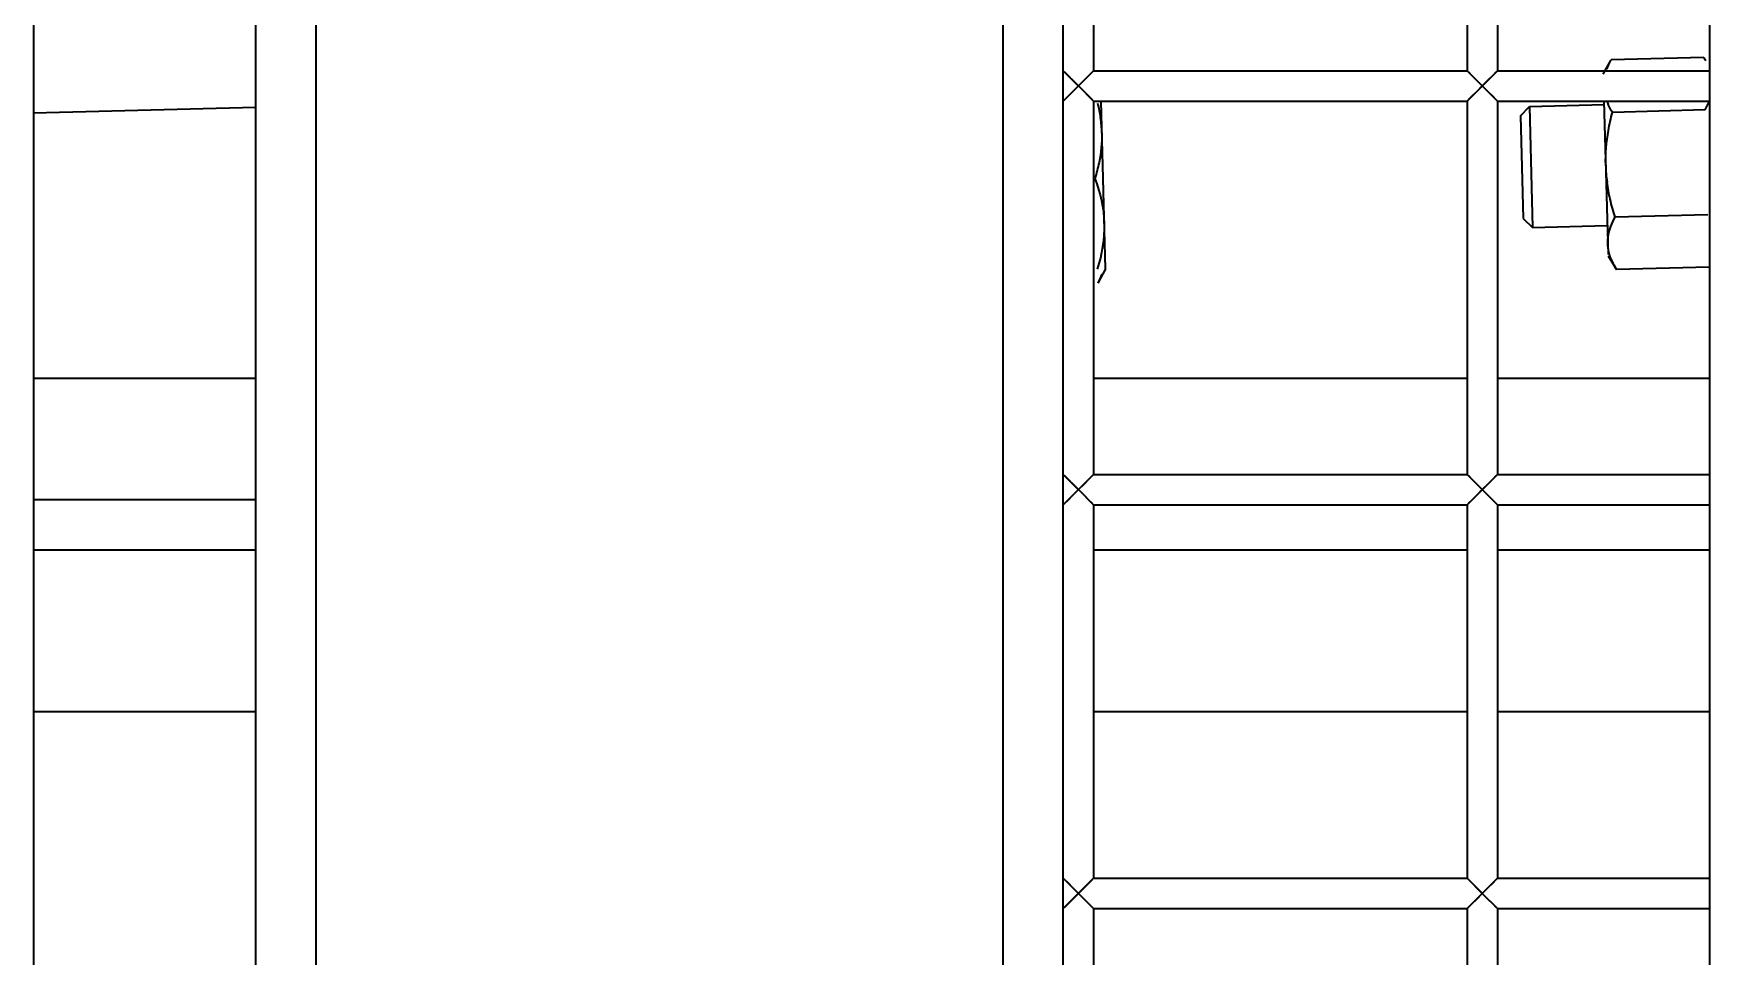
# Model space of a CAD drawing. Header units: millimetres. Extents: x 32496 to 166256, y 3504 to 23939.
# Drawn here: x 45612.1 to 45778.1, y 12902.3 to 12993.8 of the extents above; entities that cross this region are included whole.
import ezdxf

# ---------------------------------------------------------------- set-up
doc = ezdxf.new("R2010")
doc.units = ezdxf.units.MM
doc.layers.get('0').update_dxf_attribs({"lineweight": 35})

msp = doc.modelspace()

# ---------------------------------------------------------------- linework, layer by layer
at = {"linetype": 'Continuous'}
for p, q in [((45612.14, 13316.575), (45612.14, 10957.575)), ((45634.14, 13297.075), (45634.14, 10977.075)), ((45640.14, 10977.075), (45640.14, 13297.075)), ((45708.14, 13297.075), (45708.14, 10977.075)), ((45778.14, 13155.075), (45778.14, 12224.075)), ((45714.14, 12237.075), (45714.14, 13140.075)), ((45717.14, 13027.075), (45717.14, 12990.075)), ((45754.14, 13027.075), (45754.14, 12990.075)), ((45757.14, 13027.075), (45757.14, 12990.075)), ((45777.578, 12991.387), (45768.389, 12991.147)), ((45714.14, 12987.075), (45717.14, 12990.075)), ((45714.14, 12990.075), (45715.64, 12988.575)), ((45717.14, 12990.075), (45754.14, 12990.075)), ((45754.14, 12987.075), (45757.14, 12990.075)), ((45754.14, 12990.075), (45755.64, 12988.575)), ((45757.14, 12990.075), (45778.14, 12990.075)), ((45767.622, 12989.734), (45768.389, 12991.147)), ((45717.14, 12987.075), (45715.64, 12988.575)), ((45757.14, 12987.075), (45755.64, 12988.575)), ((45634.14, 12986.433), (45612.14, 12985.857)), ((45717.14, 12987.075), (45717.14, 12950.075)), ((45717.14, 12987.075), (45754.14, 12987.075)), ((45718.31, 12970.436), (45717.875, 12987.075)), ((45754.14, 12987.075), (45754.14, 12950.075)), ((45757.14, 12987.075), (45757.14, 12950.075)), ((45757.14, 12987.075), (45778.14, 12987.075)), ((45759.427, 12985.618), (45760.303, 12986.541)), ((45760.303, 12986.541), (45767.701, 12986.735)), ((45760.303, 12986.541), (45760.617, 12974.545)), ((45767.692, 12987.075), (45768.09, 12971.877)), ((45777.714, 12986.193), (45768.525, 12985.952)), ((45759.427, 12985.618), (45759.694, 12975.421)), ((45759.694, 12975.421), (45760.617, 12974.545)), ((45760.617, 12974.545), (45768.015, 12974.739)), ((45777.986, 12975.804), (45768.797, 12975.564)), ((45768.093, 12971.74), (45768.933, 12970.369)), ((45718.31, 12970.436), (45717.543, 12969.024)), ((45778.122, 12970.61), (45768.933, 12970.369)), ((45634.14, 12959.575), (45612.14, 12959.575)), ((45754.14, 12959.575), (45717.14, 12959.575)), ((45778.14, 12959.575), (45757.14, 12959.575)), ((45714.14, 12947.075), (45717.14, 12950.075)), ((45714.14, 12950.075), (45715.64, 12948.575)), ((45717.14, 12950.075), (45754.14, 12950.075)), ((45754.14, 12947.075), (45757.14, 12950.075)), ((45754.14, 12950.075), (45755.64, 12948.575)), ((45757.14, 12950.075), (45778.14, 12950.075)), ((45717.14, 12947.075), (45715.64, 12948.575)), ((45757.14, 12947.075), (45755.64, 12948.575)), ((45634.14, 12947.575), (45612.14, 12947.575)), ((45717.14, 12947.075), (45717.14, 12910.075)), ((45717.14, 12947.075), (45754.14, 12947.075)), ((45754.14, 12947.075), (45754.14, 12910.075)), ((45757.14, 12947.075), (45757.14, 12910.075)), ((45757.14, 12947.075), (45778.14, 12947.075)), ((45634.14, 12942.575), (45612.14, 12942.575)), ((45754.14, 12942.575), (45717.14, 12942.575)), ((45778.14, 12942.575), (45757.14, 12942.575)), ((45634.14, 12926.575), (45612.14, 12926.575)), ((45754.14, 12926.575), (45717.14, 12926.575)), ((45778.14, 12926.575), (45757.14, 12926.575)), ((45714.14, 12907.075), (45717.14, 12910.075)), ((45714.14, 12910.075), (45715.64, 12908.575)), ((45717.14, 12910.075), (45754.14, 12910.075)), ((45754.14, 12907.075), (45757.14, 12910.075)), ((45754.14, 12910.075), (45755.64, 12908.575)), ((45757.14, 12910.075), (45778.14, 12910.075)), ((45717.14, 12907.075), (45715.64, 12908.575)), ((45757.14, 12907.075), (45755.64, 12908.575)), ((45717.14, 12907.075), (45717.14, 12870.075)), ((45717.14, 12907.075), (45754.14, 12907.075)), ((45754.14, 12907.075), (45754.14, 12870.075)), ((45757.14, 12907.075), (45757.14, 12870.075)), ((45757.14, 12907.075), (45778.14, 12907.075))]:
    msp.add_line(p, q, dxfattribs=at)
for points in [[(45714.255, 12989.96), (45714.57, 12989.645), (45715.06, 12989.155), (45716.229, 12987.986)], [(45715.64, 12988.575), (45716.227, 12989.162), (45716.702, 12989.638), (45717.025, 12989.961)], [(45754.255, 12989.96), (45754.57, 12989.645), (45755.06, 12989.155), (45756.229, 12987.986)], [(45755.64, 12988.575), (45756.227, 12989.162), (45756.702, 12989.638), (45757.025, 12989.961)], [(45715.64, 12988.575), (45715.049, 12987.985), (45714.579, 12987.515), (45714.254, 12987.19)], [(45717.024, 12987.192), (45716.701, 12987.514), (45716.229, 12987.986)], [(45755.64, 12988.575), (45755.049, 12987.985), (45754.579, 12987.515), (45754.254, 12987.19)], [(45757.024, 12987.192), (45756.701, 12987.514), (45756.229, 12987.986)], [(45714.255, 12949.96), (45714.57, 12949.645), (45715.06, 12949.155), (45716.229, 12947.986)], [(45715.64, 12948.575), (45716.227, 12949.162), (45716.702, 12949.638), (45717.025, 12949.961)], [(45754.255, 12949.96), (45754.57, 12949.645), (45755.06, 12949.155), (45756.229, 12947.986)], [(45755.64, 12948.575), (45756.227, 12949.162), (45756.702, 12949.638), (45757.025, 12949.961)], [(45715.64, 12948.575), (45715.049, 12947.985), (45714.579, 12947.515), (45714.254, 12947.19)], [(45755.64, 12948.575), (45755.049, 12947.985), (45754.579, 12947.515), (45754.254, 12947.19)], [(45717.024, 12947.192), (45716.701, 12947.514), (45716.229, 12947.986)], [(45757.024, 12947.192), (45756.701, 12947.514), (45756.229, 12947.986)], [(45714.255, 12909.96), (45714.57, 12909.645), (45715.06, 12909.155), (45716.229, 12907.986)], [(45715.64, 12908.575), (45716.227, 12909.162), (45716.702, 12909.638), (45717.025, 12909.961)], [(45754.255, 12909.96), (45754.57, 12909.645), (45755.06, 12909.155), (45756.229, 12907.986)], [(45755.64, 12908.575), (45756.227, 12909.162), (45756.702, 12909.638), (45757.025, 12909.961)], [(45715.64, 12908.575), (45715.049, 12907.985), (45714.579, 12907.515), (45714.254, 12907.19)], [(45755.64, 12908.575), (45755.049, 12907.985), (45754.579, 12907.515), (45754.254, 12907.19)], [(45717.024, 12907.192), (45716.701, 12907.514), (45716.229, 12907.986)], [(45757.024, 12907.192), (45756.701, 12907.514), (45756.229, 12907.986)]]:
    msp.add_lwpolyline(points, dxfattribs=at)
for centre, radius, start, end in [((45770.304, 12986.924), 8.535, 29.07945, 31.53374), ((45773.368, 12989.168), 5.8, 201.16879, 204.69851), ((45705.952, 12983.606), 12.01, 1.5523, 8.57329), ((45783.832, 12981.167), 15.98, 181.54213, 187.63178)]:
    msp.add_arc(centre, radius, start, end, dxfattribs=at)
for points in [[(45767.969, 12990.241), (45768.087, 12990.552), (45768.23, 12990.854), (45768.389, 12991.147)], [(45717.52, 12986.873), (45717.648, 12986.387), (45717.753, 12985.894), (45717.827, 12985.397)], [(45768.525, 12985.952), (45768.368, 12986.208), (45768.224, 12986.472), (45768.098, 12986.745)], [(45777.714, 12986.193), (45777.857, 12986.457), (45777.988, 12986.728), (45778.099, 12987.006)], [(45768.128, 12984.153), (45768.235, 12984.758), (45768.37, 12985.358), (45768.525, 12985.952)], [(45717.957, 12983.932), (45717.983, 12982.942), (45717.877, 12981.943), (45717.675, 12980.974)], [(45767.858, 12980.737), (45767.828, 12981.879), (45767.929, 12983.028), (45768.128, 12984.153)], [(45717.675, 12980.974), (45717.565, 12980.447), (45717.428, 12979.927), (45717.271, 12979.412)], [(45717.271, 12979.412), (45717.791, 12977.98), (45718.153, 12976.458), (45718.192, 12974.935)], [(45768.307, 12977.339), (45768.176, 12977.902), (45768.07, 12978.472), (45767.993, 12979.045)], [(45768.797, 12975.564), (45768.612, 12976.149), (45768.445, 12976.741), (45768.307, 12977.339)], [(45718.192, 12974.935), (45718.232, 12973.412), (45717.951, 12971.873), (45717.507, 12970.415)], [(45768.062, 12972.945), (45768.046, 12973.526), (45768.171, 12974.115), (45768.377, 12974.658)], [(45768.377, 12974.658), (45768.495, 12974.969), (45768.638, 12975.271), (45768.797, 12975.564)], [(45768.175, 12972.101), (45768.109, 12972.377), (45768.069, 12972.661), (45768.062, 12972.945)], [(45768.933, 12970.369), (45768.604, 12970.906), (45768.323, 12971.488), (45768.175, 12972.101)], [(45768.466, 12971.252), (45768.6, 12970.947), (45768.759, 12970.653), (45768.933, 12970.369)], [(45717.964, 12969.93), (45717.846, 12969.618), (45717.702, 12969.316), (45717.543, 12969.024)]]:
    msp.add_open_spline(points, degree=3, dxfattribs=at)

doc.saveas('drawing.dxf')
